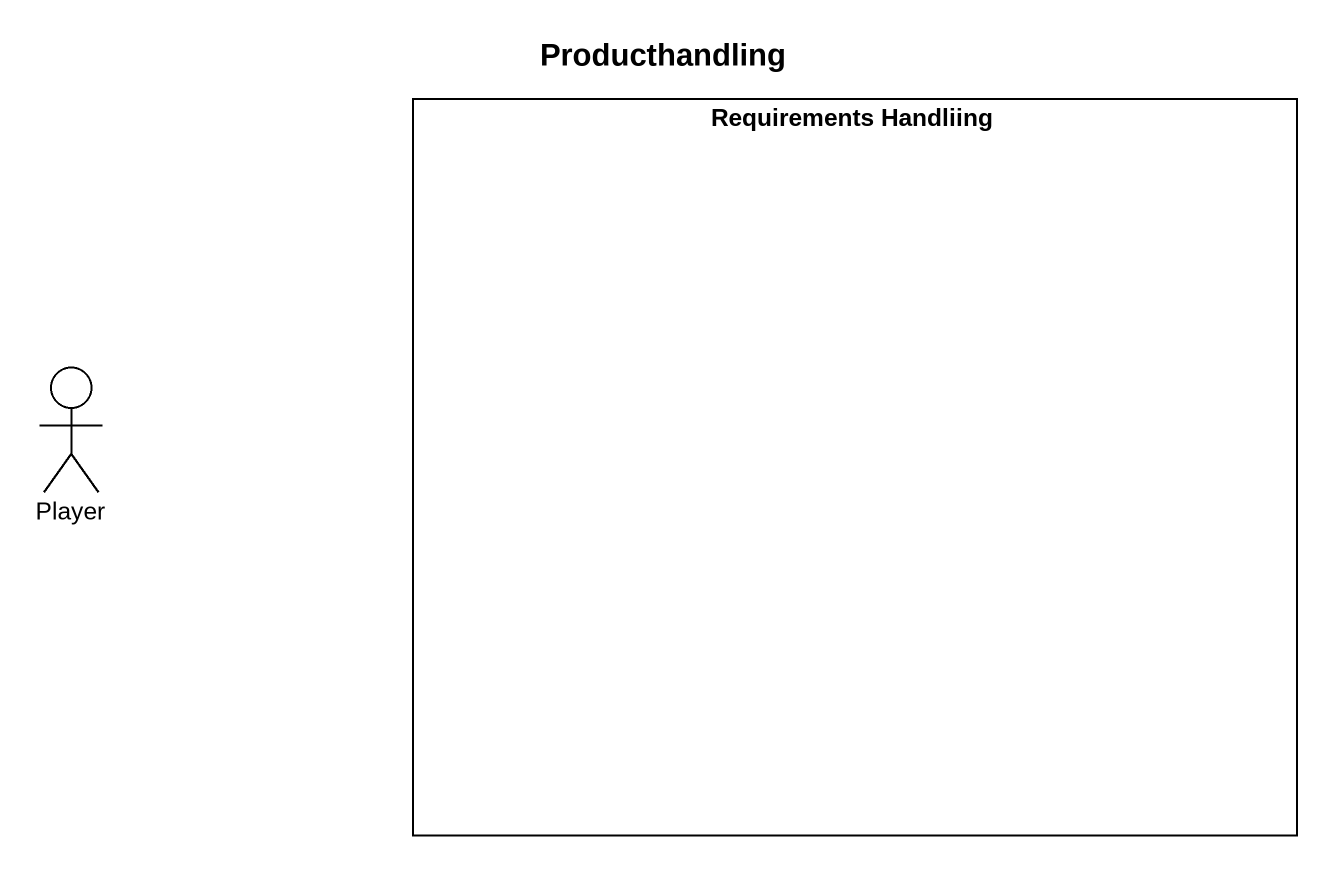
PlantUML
@startuml
title Producthandling
rectangle "Requirements Handliing" as Requirements_Handliing
actor Player
@enduml
